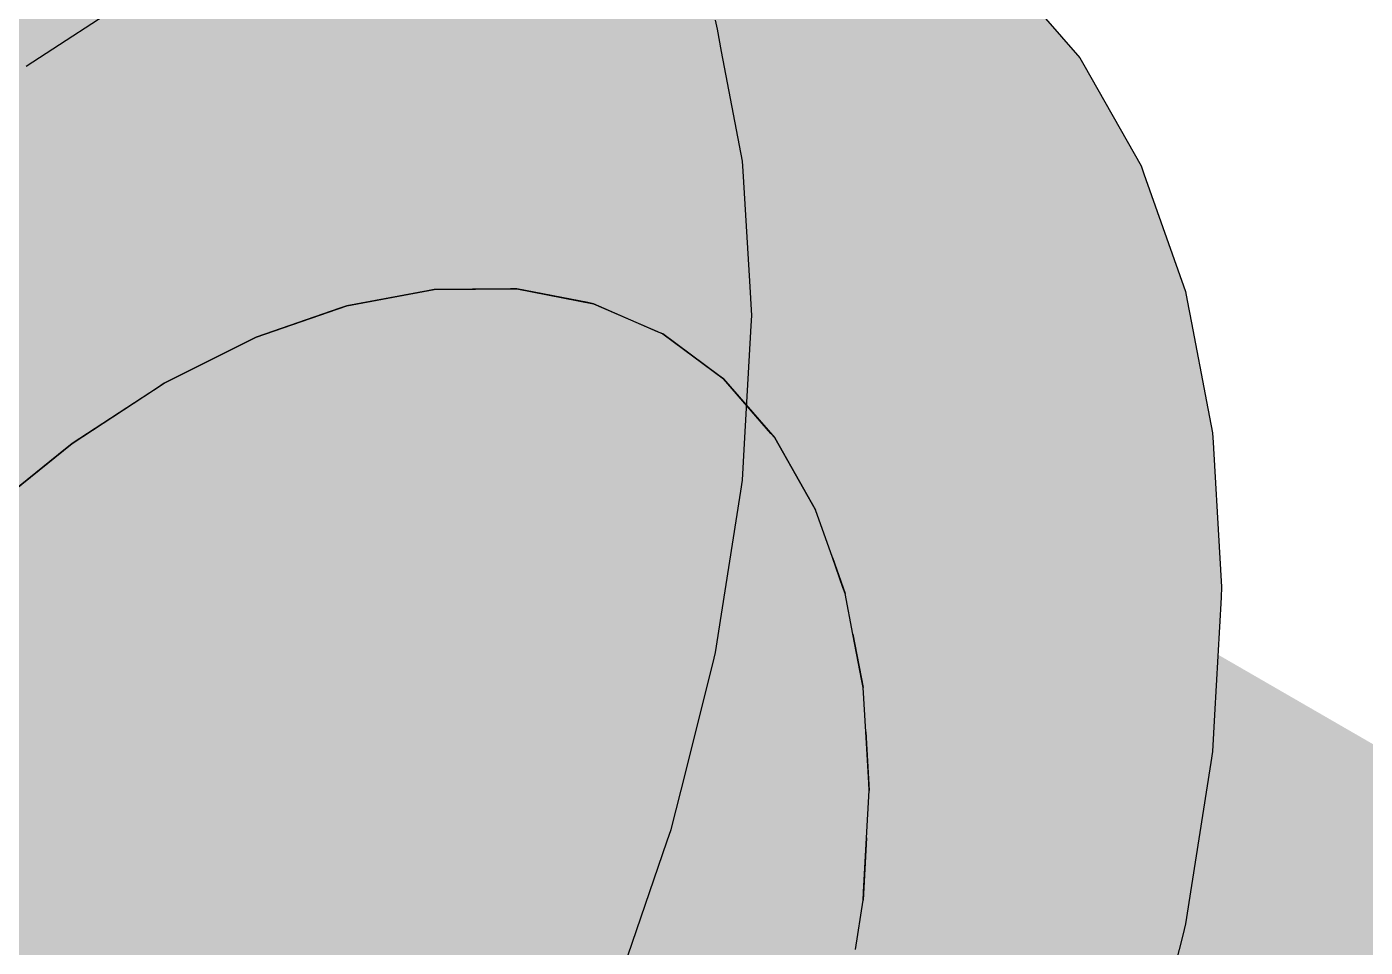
# Model space of a CAD drawing. Extents: x 0 to 297, y 0 to 210.
# Drawn here: x 199.47 to 207.53, y 178.03 to 183.57 of the extents above; entities that cross this region are included whole.
import ezdxf

# ---------------------------------------------------------------- set-up
doc = ezdxf.new("R2010")
doc.units = 0
doc.layers.add('SOMBRA', color=8, linetype='CONTINUOUS')
doc.layers.add('VISIBLE', color=7, linetype='CONTINUOUS')

msp = doc.modelspace()

# ---------------------------------------------------------------- linework, layer by layer
at = {"layer": 'SOMBRA', "color": 254}
for points in [[(200.2972, 183.8713), (197.4688, 185.5043), (199.4665, 183.3289)], [(203.0036, 184.9707), (202.9801, 185.0121), (205.8086, 183.3791)], [(205.8086, 183.3791), (202.9801, 185.0121), (205.1953, 183.9814)], [(203.3483, 184.3625), (203.0036, 184.9707), (205.6518, 183.4417)], [(203.0036, 184.9707), (205.8086, 183.3791), (205.6518, 183.4417)], [(206.1767, 182.7296), (203.3483, 184.3625), (205.6518, 183.4417)], [(205.8086, 183.3791), (205.1953, 183.9814), (205.3755, 183.8774)], [(206.1767, 182.7296), (205.6518, 183.4417), (205.832, 183.3377)], [(205.6518, 183.4417), (205.8086, 183.3791), (205.832, 183.3377)], [(201.3953, 181.8889), (236.7506, 161.4765), (201.8819, 181.9791)], [(237.2761, 161.5739), (201.9208, 181.9863), (201.8819, 181.9791)], [(237.2761, 161.5739), (201.8819, 181.9791), (236.7506, 161.4765)], [(201.9208, 181.9863), (237.2761, 161.5739), (202.3817, 181.99)], [(237.7739, 161.5778), (202.4185, 181.9902), (202.3817, 181.99)], [(237.7739, 161.5778), (202.3817, 181.99), (237.2761, 161.5739)], [(202.4185, 181.9902), (237.7739, 161.5778), (202.8458, 181.9073)], [(238.2353, 161.4882), (202.88, 181.9006), (202.8458, 181.9073)], [(238.2353, 161.4882), (202.8458, 181.9073), (237.7739, 161.5778)], [(202.88, 181.9006), (238.2353, 161.4882), (203.2663, 181.7325)], [(200.851, 181.6997), (236.2063, 161.2872), (201.355, 181.8749)], [(236.7506, 161.4765), (201.3953, 181.8889), (201.355, 181.8749)], [(236.7506, 161.4765), (201.355, 181.8749), (236.2063, 161.2872)], [(200.2972, 181.4218), (235.6525, 161.0094), (200.81, 181.6791)], [(236.2063, 161.2872), (200.851, 181.6997), (200.81, 181.6791)], [(236.2063, 161.2872), (200.81, 181.6791), (235.6525, 161.0094)], [(238.6525, 161.3066), (203.2972, 181.719), (203.2663, 181.7325)], [(238.6525, 161.3066), (203.2663, 181.7325), (238.2353, 161.4882)], [(203.2972, 181.719), (238.6525, 161.3066), (203.636, 181.4685)], [(235.6525, 161.0094), (200.2972, 181.4218), (200.2562, 181.3951)], [(239.0185, 161.0361), (203.6631, 181.4485), (203.636, 181.4685)], [(239.0185, 161.0361), (203.636, 181.4685), (238.6525, 161.3066)], [(203.6631, 181.4485), (239.0185, 161.0361), (203.9486, 181.12)], [(199.7434, 181.0602), (235.0988, 160.6478), (200.2562, 181.3951)], [(235.6525, 161.0094), (200.2562, 181.3951), (235.0988, 160.6478)], [(239.3268, 160.6813), (203.9714, 181.0937), (203.9486, 181.12)], [(239.3268, 160.6813), (203.9486, 181.12), (239.0185, 161.0361)], [(203.9714, 181.0937), (239.3268, 160.6813), (204.1987, 180.6927)], [(199.1991, 180.6209), (234.5545, 160.2085), (199.7031, 181.0277)], [(235.0988, 160.6478), (199.7434, 181.0602), (199.7031, 181.0277)], [(235.0988, 160.6478), (199.7031, 181.0277), (234.5545, 160.2085)], [(239.5722, 160.2482), (204.2169, 180.6607), (204.1987, 180.6927)], [(239.5722, 160.2482), (204.1987, 180.6927), (239.3268, 160.6813)], [(234.5545, 160.2085), (199.1991, 180.6209), (199.1602, 180.5832)], [(198.6736, 180.1116), (234.029, 159.6991), (199.1602, 180.5832)], [(234.5545, 160.2085), (199.1602, 180.5832), (234.029, 159.6991)], [(198.1759, 179.5408), (233.5312, 159.1283), (198.6367, 180.0693)], [(234.029, 159.6991), (198.6736, 180.1116), (198.6367, 180.0693)], [(234.029, 159.6991), (198.6367, 180.0693), (233.5312, 159.1283)]]:
    msp.add_solid(points, dxfattribs=at)
at = {"layer": 'SOMBRA', "color": 253}
for points in [[(202.9801, 185.0121), (202.6711, 183.6476), (202.1729, 183.1217)], [(202.9801, 185.0121), (202.1729, 183.1217), (202.3453, 184.2223)], [(203.3483, 184.3625), (202.7091, 182.8027), (202.4096, 182.6071)], [(203.3483, 184.3625), (202.4096, 182.6071), (202.6711, 183.6476)], [(203.3483, 184.3625), (202.9078, 182.979), (202.7091, 182.8027)], [(203.3483, 184.3625), (203.3654, 184.3144), (202.9078, 182.979)], [(203.3654, 184.3144), (203.6159, 183.6068), (202.9078, 182.979)], [(203.3654, 184.3144), (203.3483, 184.3625), (206.1767, 182.7296)], [(203.6159, 183.6068), (203.3654, 184.3144), (206.0136, 182.7855)], [(203.3654, 184.3144), (206.1767, 182.7296), (206.0136, 182.7855)], [(202.1729, 183.1217), (201.8783, 183.6414), (202.3453, 184.2223)], [(201.5567, 183.2413), (201.2137, 183.6361), (201.5083, 184.0672)], [(201.8783, 183.6414), (201.5567, 183.2413), (201.5083, 184.0672)], [(201.0157, 183.3464), (200.6301, 183.6315), (200.8066, 183.9371)], [(201.2137, 183.6361), (201.0157, 183.3464), (200.8066, 183.9371)], [(200.521, 183.4425), (200.0965, 183.6273), (200.1904, 183.8229)], [(200.6301, 183.6315), (200.521, 183.4425), (200.1904, 183.8229)], [(200.0515, 183.5336), (199.5901, 183.6232), (199.627, 183.7184)], [(200.0965, 183.6273), (200.0515, 183.5336), (199.627, 183.7184)], [(197.9204, 179.6755), (199.5901, 183.6232), (198.1052, 179.7962)], [(197.9204, 179.6755), (199.0924, 183.6193), (199.5901, 183.6232)], [(198.1052, 179.7962), (199.5901, 183.6232), (200.0515, 183.5336)], [(200.4688, 183.352), (200.0515, 183.5336), (200.0965, 183.6273)], [(200.521, 183.4425), (200.4688, 183.352), (200.0965, 183.6273)], [(200.8933, 183.1672), (200.521, 183.4425), (200.6301, 183.6315)], [(201.0157, 183.3464), (200.8933, 183.1672), (200.6301, 183.6315)], [(201.3406, 182.9725), (201.0157, 183.3464), (201.2137, 183.6361)], [(201.5567, 183.2413), (201.3406, 182.9725), (201.2137, 183.6361)], [(201.8298, 182.7596), (201.5567, 183.2413), (201.8783, 183.6414)], [(202.1729, 183.1217), (201.8298, 182.7596), (201.8783, 183.6414)], [(202.4096, 182.6071), (202.1729, 183.1217), (202.6711, 183.6476)], [(203.6159, 183.6068), (203.5348, 183.3419), (202.8873, 182.9191)], [(203.6159, 183.6068), (202.8873, 182.9191), (202.9078, 182.979)], [(203.6159, 183.6068), (203.6262, 183.5527), (203.5348, 183.3419)], [(203.6262, 183.5527), (203.6159, 183.6068), (206.4443, 181.9738)], [(206.4443, 181.9738), (203.6159, 183.6068), (206.0136, 182.7855)], [(198.1052, 179.7962), (200.0515, 183.5336), (198.3258, 179.9402)], [(198.3258, 179.9402), (200.0515, 183.5336), (200.4688, 183.352)], [(203.5348, 183.3419), (203.6262, 183.5527), (203.6519, 183.4184)], [(205.8527, 182.1478), (203.6519, 183.4184), (203.6262, 183.5527)], [(205.8527, 182.1478), (203.6262, 183.5527), (206.2745, 182.0238)], [(203.6262, 183.5527), (206.4443, 181.9738), (206.2745, 182.0238)], [(200.8347, 183.0815), (200.4688, 183.352), (200.521, 183.4425)], [(200.8933, 183.1672), (200.8347, 183.0815), (200.521, 183.4425)], [(198.3258, 179.9402), (200.4688, 183.352), (198.6038, 180.1218)], [(198.6038, 180.1218), (200.4688, 183.352), (200.8347, 183.0815)], [(201.207, 182.8062), (200.8933, 183.1672), (201.0157, 183.3464)], [(201.3406, 182.9725), (201.207, 182.8062), (201.0157, 183.3464)], [(203.0882, 182.3122), (203.6519, 183.4184), (203.7423, 182.9462)], [(203.0882, 182.3122), (203.5348, 183.3419), (203.6519, 183.4184)], [(205.8527, 182.1478), (203.7423, 182.9462), (203.6519, 183.4184)], [(203.5348, 183.3419), (202.8475, 182.0789), (202.5169, 181.8378)], [(203.5348, 183.3419), (202.5169, 181.8378), (202.8873, 182.9191)], [(203.5348, 183.3419), (203.0882, 182.3122), (202.8475, 182.0789)], [(201.5993, 182.5162), (201.3406, 182.9725), (201.5567, 183.2413)], [(201.8298, 182.7596), (201.5993, 182.5162), (201.5567, 183.2413)], [(201.143, 182.7267), (200.8347, 183.0815), (200.8933, 183.1672)], [(201.207, 182.8062), (201.143, 182.7267), (200.8933, 183.1672)], [(202.0561, 182.3763), (201.8298, 182.7596), (202.1729, 183.1217)], [(202.4096, 182.6071), (202.0561, 182.3763), (202.1729, 183.1217)], [(198.6038, 180.1218), (200.8347, 183.0815), (198.9802, 180.3676)], [(198.9802, 180.3676), (200.8347, 183.0815), (201.143, 182.7267)], [(201.4567, 182.3657), (201.207, 182.8062), (201.3406, 182.9725)], [(201.5993, 182.5162), (201.4567, 182.3657), (201.3406, 182.9725)], [(202.8873, 182.9191), (202.7091, 182.8027), (202.9078, 182.979)], [(203.0882, 182.3122), (203.7423, 182.9462), (203.7783, 182.7578)], [(204.3699, 182.5838), (203.7783, 182.7578), (203.7423, 182.9462)], [(205.8527, 182.1478), (204.3699, 182.5838), (203.7423, 182.9462)], [(202.8873, 182.9191), (202.5169, 181.8378), (202.1487, 181.5693)], [(202.8873, 182.9191), (202.1487, 181.5693), (202.3574, 182.3994)], [(202.8873, 182.9191), (202.3574, 182.3994), (202.7091, 182.8027)], [(201.3885, 182.2936), (201.143, 182.7267), (201.207, 182.8062)], [(201.4567, 182.3657), (201.3885, 182.2936), (201.207, 182.8062)], [(202.3574, 182.3994), (202.3869, 182.517), (202.7091, 182.8027)], [(202.7091, 182.8027), (202.3869, 182.517), (202.4096, 182.6071)], [(206.4443, 181.9738), (206.0136, 182.7855), (206.1938, 182.6814)], [(206.0136, 182.7855), (206.1767, 182.7296), (206.1938, 182.6814)], [(198.9802, 180.3676), (201.143, 182.7267), (199.5412, 180.7339)], [(199.5412, 180.7339), (201.143, 182.7267), (201.3885, 182.2936)], [(201.7995, 182.2087), (201.5993, 182.5162), (201.8298, 182.7596)], [(202.0561, 182.3763), (201.7995, 182.2087), (201.8298, 182.7596)], [(203.7783, 182.7578), (202.8939, 181.2881), (202.5604, 181.0955)], [(203.7783, 182.7578), (202.5604, 181.0955), (203.0515, 182.2277)], [(203.7783, 182.7578), (203.1432, 181.4892), (202.8939, 181.2881)], [(203.0882, 182.3122), (203.7783, 182.7578), (203.0515, 182.2277)], [(203.7783, 182.7578), (203.7818, 182.6987), (203.1432, 181.4892)], [(203.7818, 182.6987), (203.7783, 182.7578), (206.6067, 181.1248)], [(206.5707, 181.3132), (203.7783, 182.7578), (204.3699, 182.5838)], [(206.5707, 181.3132), (206.6067, 181.1248), (203.7783, 182.7578)], [(203.1432, 181.4892), (203.7818, 182.6987), (203.8207, 182.036)], [(204.4483, 181.6736), (203.8207, 182.036), (203.7818, 182.6987)], [(204.4483, 181.6736), (203.7818, 182.6987), (206.43, 181.1698)], [(203.7818, 182.6987), (206.6067, 181.1248), (206.43, 181.1698)], [(202.4096, 182.6071), (202.3869, 182.517), (202.0283, 182.199)], [(202.4096, 182.6071), (202.0283, 182.199), (202.0561, 182.3763)], [(206.4804, 181.7854), (204.3699, 182.5838), (205.8527, 182.1478)], [(206.4804, 181.7854), (206.5707, 181.3132), (204.3699, 182.5838)], [(201.624, 182.0941), (201.4567, 182.3657), (201.5993, 182.5162)], [(201.7995, 182.2087), (201.624, 182.0941), (201.5993, 182.5162)], [(202.3574, 182.3994), (202.0283, 182.199), (202.3869, 182.517)], [(202.3574, 182.3994), (202.1487, 181.5693), (201.9014, 181.3888)], [(202.3574, 182.3994), (201.9014, 181.3888), (201.9945, 181.9832)], [(202.3574, 182.3994), (201.9945, 181.9832), (202.0283, 182.199)], [(201.5215, 182.0271), (201.3885, 182.2936), (201.4567, 182.3657)], [(201.624, 182.0941), (201.5215, 182.0271), (201.4567, 182.3657)], [(202.0561, 182.3763), (202.0283, 182.199), (201.7873, 181.9853)], [(202.0561, 182.3763), (201.7873, 181.9853), (201.7995, 182.2087)], [(203.0882, 182.3122), (203.0515, 182.2277), (202.8475, 182.0789)], [(199.5412, 180.7339), (201.3885, 182.2936), (200.5108, 181.3671)], [(200.5108, 181.3671), (201.3885, 182.2936), (201.4901, 182.0067)], [(201.5215, 182.0271), (201.4901, 182.0067), (201.3885, 182.2936)], [(202.5604, 181.0955), (202.8475, 182.0789), (203.0515, 182.2277)], [(201.7995, 182.2087), (201.6382, 181.8531), (201.624, 182.0941)], [(201.7995, 182.2087), (201.7873, 181.9853), (201.6382, 181.8531)], [(201.9945, 181.9832), (201.7873, 181.9853), (202.0283, 182.199)], [(206.4804, 181.7854), (205.8527, 182.1478), (206.2745, 182.0238)], [(201.624, 182.0941), (201.5669, 181.7898), (201.5215, 182.0271)], [(201.624, 182.0941), (201.6382, 181.8531), (201.5669, 181.7898)], [(202.5604, 181.0955), (202.4762, 181.719), (202.8475, 182.0789)], [(202.4762, 181.719), (202.5169, 181.8378), (202.8475, 182.0789)], [(201.3411, 181.9093), (201.4901, 182.0067), (201.5669, 181.7898)], [(201.5215, 182.0271), (201.5669, 181.7898), (201.4901, 182.0067)], [(201.7732, 181.7295), (201.6382, 181.8531), (201.7873, 181.9853)], [(201.9945, 181.9832), (201.9014, 181.3888), (201.7483, 181.2772)], [(201.9945, 181.9832), (201.7483, 181.2772), (201.7732, 181.7295)], [(201.9945, 181.9832), (201.7732, 181.7295), (201.7873, 181.9853)], [(203.1432, 181.4892), (203.8207, 182.036), (203.8327, 181.8301)], [(204.4483, 181.6736), (203.8327, 181.8301), (203.8207, 182.036)], [(206.4804, 181.7854), (206.2745, 182.0238), (206.4547, 181.9197)], [(206.2745, 182.0238), (206.4443, 181.9738), (206.4547, 181.9197)], [(200.5108, 181.3671), (201.3411, 181.9093), (200.6492, 180.9761)], [(201.3411, 181.9093), (201.5669, 181.7898), (200.6492, 180.9761)], [(201.6535, 181.5922), (201.5669, 181.7898), (201.6382, 181.8531)], [(201.7732, 181.7295), (201.6535, 181.5922), (201.6382, 181.8531)], [(202.4762, 181.719), (202.1487, 181.5693), (202.5169, 181.8378)], [(203.8327, 181.8301), (202.8475, 180.4436), (202.5169, 180.303)], [(203.8327, 181.8301), (202.5169, 180.303), (203.0997, 181.4069)], [(203.8327, 181.8301), (203.1011, 180.6092), (202.8475, 180.4436)], [(203.1432, 181.4892), (203.8327, 181.8301), (203.0997, 181.4069)], [(203.8327, 181.8301), (203.8293, 181.767), (203.1011, 180.6092)], [(203.8293, 181.767), (203.8327, 181.8301), (206.6612, 180.1971)], [(206.6491, 180.403), (203.8327, 181.8301), (204.4483, 181.6736)], [(206.6491, 180.403), (206.6612, 180.1971), (203.8327, 181.8301)], [(200.6492, 180.9761), (201.5669, 181.7898), (201.6134, 181.5463)], [(201.6535, 181.5922), (201.6134, 181.5463), (201.5669, 181.7898)], [(203.1011, 180.6092), (203.8293, 181.767), (203.7904, 181.0593)], [(204.4181, 180.6969), (203.7904, 181.0593), (203.8293, 181.767)], [(204.4181, 180.6969), (203.8293, 181.767), (206.4775, 180.238)], [(203.8293, 181.767), (206.6612, 180.1971), (206.4775, 180.238)], [(201.7732, 181.7295), (201.6751, 181.2238), (201.6535, 181.5922)], [(201.7732, 181.7295), (201.7483, 181.2772), (201.6751, 181.2238)], [(202.4762, 181.719), (202.1891, 180.8812), (201.9396, 180.7371)], [(202.4762, 181.719), (201.9396, 180.7371), (202.093, 181.3476)], [(202.4762, 181.719), (202.093, 181.3476), (202.1487, 181.5693)], [(202.5604, 181.0955), (202.1891, 180.8812), (202.4762, 181.719)], [(206.6491, 180.403), (204.4483, 181.6736), (206.43, 181.1698)], [(201.6535, 181.5922), (201.6751, 181.2238), (201.6134, 181.5463)], [(200.6492, 180.9761), (201.6134, 181.5463), (200.7333, 180.5369)], [(201.6134, 181.5463), (201.6751, 181.2238), (200.7333, 180.5369)], [(202.093, 181.3476), (201.9014, 181.3888), (202.1487, 181.5693)], [(203.1432, 181.4892), (203.0997, 181.4069), (202.8939, 181.2881)], [(199.6796, 180.4897), (200.5108, 181.3671), (199.7802, 180.2055)], [(199.9493, 181.0004), (200.5108, 181.3671), (199.6796, 180.4897)], [(200.5108, 181.3671), (200.6492, 180.9761), (199.7802, 180.2055)], [(201.8594, 181.1212), (201.7483, 181.2772), (201.9014, 181.3888)], [(202.093, 181.3476), (201.9396, 180.7371), (201.7853, 180.648)], [(202.093, 181.3476), (201.7853, 180.648), (201.8594, 181.1212)], [(202.093, 181.3476), (201.8594, 181.1212), (201.9014, 181.3888)], [(202.5169, 180.303), (202.8939, 181.2881), (203.0997, 181.4069)], [(201.733, 180.9987), (201.6751, 181.2238), (201.7483, 181.2772)], [(201.8594, 181.1212), (201.733, 180.9987), (201.7483, 181.2772)], [(202.5169, 180.303), (202.5093, 180.9777), (202.8939, 181.2881)], [(202.5093, 180.9777), (202.5604, 181.0955), (202.8939, 181.2881)], [(200.7333, 180.5369), (201.6751, 181.2238), (201.6907, 180.9577)], [(201.733, 180.9987), (201.6907, 180.9577), (201.6751, 181.2238)], [(206.6491, 180.403), (206.43, 181.1698), (206.6102, 181.0657)], [(206.43, 181.1698), (206.6067, 181.1248), (206.6102, 181.0657)], [(201.8594, 181.1212), (201.7853, 180.648), (201.7114, 180.6053)], [(201.8594, 181.1212), (201.7114, 180.6053), (201.733, 180.9987)], [(202.5093, 180.9777), (202.1891, 180.8812), (202.5604, 181.0955)], [(203.1011, 180.6092), (203.7904, 181.0593), (203.7783, 180.8395)], [(204.4181, 180.6969), (203.7783, 180.8395), (203.7904, 181.0593)], [(199.5412, 180.7339), (199.9493, 181.0004), (199.6796, 180.4897)], [(199.7802, 180.2055), (200.6492, 180.9761), (199.8413, 179.8863)], [(200.6492, 180.9761), (200.7333, 180.5369), (199.8413, 179.8863)], [(200.7333, 180.5369), (201.6907, 180.9577), (200.7614, 180.0569)], [(201.6907, 180.9577), (201.7114, 180.6053), (200.7614, 180.0569)], [(201.733, 180.9987), (201.7114, 180.6053), (201.6907, 180.9577)], [(202.5093, 180.9777), (202.1487, 180.1464), (201.9014, 180.0412)], [(202.5093, 180.9777), (201.9014, 180.0412), (202.1125, 180.6574)], [(202.5093, 180.9777), (202.1125, 180.6574), (202.1891, 180.8812)], [(202.5169, 180.303), (202.1487, 180.1464), (202.5093, 180.9777)], [(202.1125, 180.6574), (201.9396, 180.7371), (202.1891, 180.8812)], [(203.7783, 180.8395), (202.7091, 179.56), (202.3869, 179.4737)], [(203.7783, 180.8395), (202.3869, 179.4737), (203.0515, 180.5304)], [(203.7783, 180.8395), (202.9627, 179.6872), (202.7091, 179.56)], [(203.7783, 180.8395), (203.7679, 180.7734), (202.9627, 179.6872)], [(202.9627, 179.6872), (203.7679, 180.7734), (203.6519, 180.033)], [(203.1011, 180.6092), (203.7783, 180.8395), (203.0515, 180.5304)], [(206.6188, 179.4263), (203.7783, 180.8395), (204.4181, 180.6969)], [(206.6188, 179.4263), (206.6067, 179.2065), (203.7783, 180.8395)], [(199.1186, 180.2083), (199.5412, 180.7339), (199.2288, 180.0138)], [(199.2288, 180.53), (199.5412, 180.7339), (199.1186, 180.2083)], [(199.5412, 180.7339), (199.6796, 180.4897), (199.2288, 180.0138)], [(201.8705, 180.4621), (201.7853, 180.648), (201.9396, 180.7371)], [(202.1125, 180.6574), (201.8705, 180.4621), (201.9396, 180.7371)], [(206.6188, 179.4263), (204.4181, 180.6969), (206.4775, 180.238)], [(200.7614, 180.0569), (201.7114, 180.6053), (201.6958, 180.3211)], [(201.7396, 180.3565), (201.6958, 180.3211), (201.7114, 180.6053)], [(201.7396, 180.3565), (201.7114, 180.6053), (201.7853, 180.648)], [(201.8705, 180.4621), (201.7396, 180.3565), (201.7853, 180.648)], [(202.1125, 180.6574), (201.9014, 180.0412), (201.7483, 179.9761)], [(202.1125, 180.6574), (201.7483, 179.9761), (201.8705, 180.4621)], [(203.1011, 180.6092), (203.0515, 180.5304), (202.8475, 180.4436)], [(204.3185, 180.3737), (204.2169, 180.6607), (239.5722, 160.2482)], [(199.8413, 179.8863), (200.7333, 180.5369), (199.8618, 179.5374)], [(200.7333, 180.5369), (200.7614, 180.0569), (199.8618, 179.5374)], [(202.3869, 179.4737), (202.8475, 180.4436), (203.0515, 180.5304)], [(199.2288, 180.0138), (199.6796, 180.4897), (199.3089, 179.7876)], [(199.6796, 180.4897), (199.7802, 180.2055), (199.3089, 179.7876)], [(201.8705, 180.4621), (201.7483, 179.9761), (201.6751, 179.9449)], [(201.8705, 180.4621), (201.6751, 179.9449), (201.7396, 180.3565)], [(202.3869, 179.4737), (202.4562, 180.1881), (202.8475, 180.4436)], [(202.4562, 180.1881), (202.5169, 180.303), (202.8475, 180.4436)], [(204.3185, 180.3737), (217.9226, 172.5194), (204.3821, 180.1942)], [(204.3185, 180.3737), (239.5722, 160.2482), (217.9226, 172.5194)], [(201.6958, 180.3211), (201.6751, 179.9449), (200.7333, 179.5443)], [(200.7614, 180.0569), (201.6958, 180.3211), (200.7333, 179.5443)], [(201.7396, 180.3565), (201.6751, 179.9449), (201.6958, 180.3211)], [(202.4562, 180.1881), (202.1487, 180.1464), (202.5169, 180.303)], [(199.3089, 179.7876), (199.7802, 180.2055), (199.3575, 179.5335)], [(199.7802, 180.2055), (199.8413, 179.8863), (199.3575, 179.5335)], [(206.6188, 179.4263), (206.4775, 180.238), (206.6577, 180.134)], [(206.4775, 180.238), (206.6612, 180.1971), (206.6577, 180.134)], [(202.4562, 180.1881), (202.0283, 179.3776), (201.7873, 179.313)], [(202.4562, 180.1881), (201.7873, 179.313), (202.0525, 179.9244)], [(202.0525, 179.9244), (201.9014, 180.0412), (202.1487, 180.1464)], [(202.3869, 179.4737), (202.0283, 179.3776), (202.4562, 180.1881)], [(202.4562, 180.1881), (202.0525, 179.9244), (202.1487, 180.1464)], [(239.6739, 159.9612), (204.3953, 180.1568), (204.3821, 180.1942)], [(239.6739, 159.9612), (204.3821, 180.1942), (217.9226, 172.5194)], [(204.4419, 179.9133), (204.3953, 180.1568), (239.7506, 159.7444)], [(239.6739, 159.9612), (239.7506, 159.7444), (204.3953, 180.1568)], [(200.7614, 180.0569), (200.7333, 179.5443), (199.8413, 179.165)], [(199.8618, 179.5374), (200.7614, 180.0569), (199.8413, 179.165)], [(201.8063, 179.7636), (201.7483, 179.9761), (201.9014, 180.0412)], [(202.0525, 179.9244), (201.8063, 179.7636), (201.9014, 180.0412)], [(201.8063, 179.7636), (201.6731, 179.6767), (201.7483, 179.9761)], [(201.6731, 179.6767), (201.6751, 179.9449), (201.7483, 179.9761)], [(202.9627, 179.6872), (203.6519, 180.033), (203.6159, 179.803)], [(199.3575, 179.5335), (199.8413, 179.8863), (199.3738, 179.2557)], [(199.8413, 179.8863), (199.8618, 179.5374), (199.3738, 179.2557)], [(200.7333, 179.5443), (201.6751, 179.9449), (201.6285, 179.6476)], [(201.6731, 179.6767), (201.6285, 179.6476), (201.6751, 179.9449)], [(202.0525, 179.9244), (201.7873, 179.313), (201.6382, 179.273)], [(202.0525, 179.9244), (201.6382, 179.273), (201.8063, 179.7636)], [(204.4419, 179.9133), (223.3649, 168.988), (204.4955, 179.6328)], [(204.4419, 179.9133), (239.7506, 159.7444), (223.3649, 168.988)], [(203.6159, 179.803), (202.4809, 178.6523), (202.1729, 178.6218)], [(203.6159, 179.803), (202.1729, 178.6218), (202.9078, 179.6132)], [(203.6159, 179.803), (202.7302, 178.739), (202.4809, 178.6523)], [(203.6159, 179.803), (203.5988, 179.7351), (202.7302, 178.739)], [(202.9627, 179.6872), (203.6159, 179.803), (202.9078, 179.6132)], [(201.8063, 179.7636), (201.6382, 179.273), (201.5669, 179.2539)], [(201.8063, 179.7636), (201.5669, 179.2539), (201.6731, 179.6767)], [(202.7302, 178.739), (203.5988, 179.7351), (203.4077, 178.9746)], [(201.6285, 179.6476), (201.5669, 179.2539), (200.6492, 179.0081)], [(200.7333, 179.5443), (201.6285, 179.6476), (200.6492, 179.0081)], [(201.6731, 179.6767), (201.5669, 179.2539), (201.6285, 179.6476)], [(202.9627, 179.6872), (202.9078, 179.6132), (202.7091, 179.56)], [(202.1729, 178.6218), (202.7091, 179.56), (202.9078, 179.6132)], [(202.1729, 178.6218), (202.3178, 179.3637), (202.7091, 179.56)], [(202.3178, 179.3637), (202.3869, 179.4737), (202.7091, 179.56)], [(239.7972, 159.5008), (204.5035, 179.5908), (204.4955, 179.6328)], [(239.7972, 159.5008), (204.4955, 179.6328), (223.3649, 168.988)], [(204.5192, 179.3247), (204.5035, 179.5908), (239.8589, 159.1784)], [(239.7972, 159.5008), (239.8589, 159.1784), (204.5035, 179.5908)], [(197.7144, 178.9183), (233.0698, 158.5059), (198.1417, 179.4947)], [(233.5312, 159.1283), (198.1759, 179.5408), (198.1417, 179.4947)], [(233.5312, 159.1283), (198.1417, 179.4947), (233.0698, 158.5059)], [(199.8618, 179.5374), (199.8413, 179.165), (199.3575, 178.9592)], [(199.3738, 179.2557), (199.8618, 179.5374), (199.3575, 178.9592)], [(200.7333, 179.5443), (200.6492, 179.0081), (199.7802, 178.7752)], [(199.8413, 179.165), (200.7333, 179.5443), (199.7802, 178.7752)], [(202.3178, 179.3637), (202.0283, 179.3776), (202.3869, 179.4737)], [(202.3178, 179.3637), (201.8298, 178.5879), (201.5993, 178.565)], [(202.3178, 179.3637), (201.5993, 178.565), (201.914, 179.1611)], [(201.914, 179.1611), (201.7873, 179.313), (202.0283, 179.3776)], [(202.1729, 178.6218), (201.8298, 178.5879), (202.3178, 179.3637)], [(202.3178, 179.3637), (201.914, 179.1611), (202.0283, 179.3776)], [(204.5192, 179.3247), (223.4421, 168.3995), (204.5372, 179.0182)], [(204.5192, 179.3247), (239.8589, 159.1784), (223.4421, 168.3995)], [(200.6492, 179.0081), (201.5669, 179.2539), (201.4901, 178.9485)], [(201.5347, 178.9708), (201.4901, 178.9485), (201.5669, 179.2539)], [(201.6678, 179.0376), (201.5347, 178.9708), (201.6382, 179.273)], [(201.5347, 178.9708), (201.5669, 179.2539), (201.6382, 179.273)], [(201.6678, 179.0376), (201.6382, 179.273), (201.7873, 179.313)], [(201.914, 179.1611), (201.6678, 179.0376), (201.7873, 179.313)], [(199.8413, 179.165), (199.7802, 178.7752), (199.3089, 178.6489)], [(199.3575, 178.9592), (199.8413, 179.165), (199.3089, 178.6489)], [(201.914, 179.1611), (201.5993, 178.565), (201.4567, 178.5509)], [(201.914, 179.1611), (201.4567, 178.5509), (201.6678, 179.0376)], [(200.6492, 179.0081), (200.5108, 178.4572), (199.6796, 178.3749)], [(199.7802, 178.7752), (200.6492, 179.0081), (199.6796, 178.3749)], [(200.6492, 179.0081), (201.4901, 178.9485), (200.5108, 178.4572)], [(201.6678, 179.0376), (201.4567, 178.5509), (201.3885, 178.5441)], [(201.6678, 179.0376), (201.3885, 178.5441), (201.5347, 178.9708)], [(239.8745, 158.9123), (204.5398, 178.9724), (204.5372, 179.0182)], [(239.8745, 158.9123), (204.5372, 179.0182), (223.4421, 168.3995)], [(233.0698, 158.5059), (197.7144, 178.9183), (197.6835, 178.8692)], [(201.4901, 178.9485), (201.3885, 178.5441), (200.5108, 178.4572)], [(201.5347, 178.9708), (201.3885, 178.5441), (201.4901, 178.9485)], [(202.7302, 178.739), (203.4077, 178.9746), (203.3483, 178.7383)], [(204.5242, 178.6881), (204.5398, 178.9724), (239.8952, 158.5599)], [(239.8745, 158.9123), (239.8952, 158.5599), (204.5398, 178.9724)], [(197.2972, 178.2549), (232.6525, 157.8425), (197.6835, 178.8692)], [(233.0698, 158.5059), (197.6835, 178.8692), (232.6525, 157.8425)], [(199.7802, 178.7752), (199.6796, 178.3749), (199.2288, 178.3302)], [(199.3089, 178.6489), (199.7802, 178.7752), (199.2288, 178.3302)], [(203.3483, 178.7383), (202.1671, 177.7362), (201.8783, 177.762)], [(203.3483, 178.7383), (201.8783, 177.762), (202.6711, 178.6712)], [(203.3483, 178.7383), (202.4078, 177.7808), (202.1671, 177.7362)], [(203.3483, 178.7383), (203.3249, 178.6698), (202.4078, 177.7808)], [(202.7302, 178.739), (202.6711, 178.6712), (202.4809, 178.6523)], [(202.7302, 178.739), (203.3483, 178.7383), (202.6711, 178.6712)], [(204.5242, 178.6881), (223.447, 167.7631), (204.5062, 178.3609)], [(204.5242, 178.6881), (239.8952, 158.5599), (223.447, 167.7631)], [(202.0964, 178.5186), (201.8298, 178.5879), (202.1729, 178.6218)], [(201.8783, 177.762), (202.4809, 178.6523), (202.6711, 178.6712)], [(201.8783, 177.762), (202.0964, 178.5186), (202.4809, 178.6523)], [(202.0964, 178.5186), (202.1729, 178.6218), (202.4809, 178.6523)], [(202.4078, 177.7808), (203.3249, 178.6698), (203.0618, 177.9021)], [(200.5108, 178.4572), (201.3885, 178.5441), (201.2828, 178.2358)], [(201.3266, 178.251), (201.2828, 178.2358), (201.3885, 178.5441)], [(201.4575, 178.2966), (201.3266, 178.251), (201.4567, 178.5509)], [(201.3266, 178.251), (201.3885, 178.5441), (201.4567, 178.5509)], [(202.0964, 178.5186), (201.5567, 177.7907), (201.3406, 177.81)], [(202.0964, 178.5186), (201.3406, 177.81), (201.6995, 178.3807)], [(201.4575, 178.2966), (201.4567, 178.5509), (201.5993, 178.565)], [(201.6995, 178.3807), (201.4575, 178.2966), (201.5993, 178.565)], [(201.8783, 177.762), (201.5567, 177.7907), (202.0964, 178.5186)], [(201.6995, 178.3807), (201.5993, 178.565), (201.8298, 178.5879)], [(202.0964, 178.5186), (201.6995, 178.3807), (201.8298, 178.5879)], [(200.5108, 178.4572), (200.3203, 177.9012), (199.5412, 177.9708)], [(199.6796, 178.3749), (200.5108, 178.4572), (199.5412, 177.9708)], [(200.5108, 178.4572), (201.2828, 178.2358), (200.3203, 177.9012)], [(199.6796, 178.3749), (199.5412, 177.9708), (199.1186, 178.0085)], [(199.2288, 178.3302), (199.6796, 178.3749), (199.1186, 178.0085)], [(201.6995, 178.3807), (201.3406, 177.81), (201.207, 177.822)], [(201.6995, 178.3807), (201.207, 177.822), (201.4575, 178.2966)], [(239.8796, 158.2757), (204.5035, 178.312), (204.5062, 178.3609)], [(239.8796, 158.2757), (204.5062, 178.3609), (223.447, 167.7631)], [(201.4575, 178.2966), (201.207, 177.822), (201.143, 177.8277)], [(201.4575, 178.2966), (201.143, 177.8277), (201.3266, 178.251)], [(239.8796, 158.2757), (239.8589, 157.8995), (204.5035, 178.312)], [(196.9313, 177.5619), (232.2866, 157.1494), (197.2701, 178.2036)], [(232.6525, 157.8425), (197.2972, 178.2549), (197.2701, 178.2036)], [(232.6525, 157.8425), (197.2701, 178.2036), (232.2866, 157.1494)], [(201.2828, 178.2358), (201.143, 177.8277), (200.3203, 177.9012)], [(201.3266, 178.251), (201.143, 177.8277), (201.2828, 178.2358)]]:
    msp.add_solid(points, dxfattribs=at)
at = {"layer": 'SOMBRA', "color": 252}
for points in [[(202.7326, 184.718), (201.4543, 182.1775), (202.1036, 182.6015)], [(202.7326, 184.718), (201.9443, 184.5719), (201.4543, 182.1775)], [(203.4792, 184.7239), (202.1036, 182.6015), (202.843, 183.0844)], [(203.4792, 184.7239), (202.7326, 184.718), (202.1036, 182.6015)], [(204.1713, 184.5895), (203.4792, 184.7239), (202.843, 183.0844)], [(201.9443, 184.5719), (200.8606, 181.7898), (201.4543, 182.1775)], [(201.9443, 184.5719), (201.1279, 184.2881), (200.8606, 181.7898)], [(204.1713, 184.5895), (202.843, 183.0844), (203.7251, 183.6604)], [(204.7972, 184.3171), (204.2448, 183.9998), (204.2789, 183.4193)], [(204.8322, 184.2912), (204.7972, 184.3171), (204.2789, 183.4193)], [(201.1279, 184.2881), (200.2972, 181.4218), (200.8606, 181.7898)], [(201.1279, 184.2881), (200.2972, 183.8713), (200.2972, 181.4218)], [(204.8322, 184.2912), (204.2789, 183.4193), (204.3367, 182.4342)], [(204.8322, 184.2912), (204.3367, 182.4342), (204.7645, 183.0603)], [(205.3461, 183.9113), (204.8322, 184.2912), (204.7645, 183.0603)], [(204.2448, 183.9998), (203.7251, 183.6604), (203.8975, 182.7588)], [(204.2448, 183.9998), (203.8975, 182.7588), (204.2789, 183.4193)], [(205.3755, 183.8774), (205.3461, 183.9113), (204.7645, 183.0603)], [(200.2972, 183.8713), (199.4665, 183.3289), (199.7434, 181.0602)], [(200.2972, 183.8713), (199.7434, 181.0602), (200.2972, 181.4218)], [(205.3755, 183.8774), (204.7067, 182.0084), (205.1737, 182.5893)], [(205.3755, 183.8774), (204.7645, 183.0603), (204.7067, 182.0084)], [(205.8086, 183.3791), (205.3755, 183.8774), (205.1737, 182.5893)], [(203.3968, 182.9768), (203.7251, 183.6604), (203.2619, 183.3579)], [(203.7251, 183.6604), (203.3968, 182.9768), (203.635, 182.3041)], [(203.7251, 183.6604), (203.635, 182.3041), (203.8975, 182.7588)], [(202.843, 183.0844), (203.3968, 182.9768), (203.2619, 183.3579)], [(204.2789, 183.4193), (203.8975, 182.7588), (204.0421, 182.0031)], [(204.2789, 183.4193), (204.0421, 182.0031), (204.3367, 182.4342)], [(205.832, 183.3377), (205.8086, 183.3791), (205.1737, 182.5893)], [(199.4665, 183.3289), (199.18, 180.6923), (199.7434, 181.0602)], [(205.832, 183.3377), (205.0013, 181.4887), (205.4995, 182.0146)], [(205.832, 183.3377), (205.1737, 182.5893), (205.0013, 181.4887)], [(206.1767, 182.7296), (205.832, 183.3377), (205.4995, 182.0146)], [(202.6574, 182.6059), (202.843, 183.0844), (202.4593, 182.8338)], [(202.843, 183.0844), (202.6574, 182.6059), (203.0189, 182.1899)], [(202.843, 183.0844), (203.0189, 182.1899), (203.1708, 182.5062)], [(202.843, 183.0844), (203.1708, 182.5062), (203.3968, 182.9768)], [(204.7645, 183.0603), (204.3367, 182.4342), (204.3852, 181.6083)], [(204.7645, 183.0603), (204.3852, 181.6083), (204.7067, 182.0084)], [(203.3968, 182.9768), (203.1708, 182.5062), (203.4586, 181.9985)], [(203.3968, 182.9768), (203.4586, 181.9985), (203.635, 182.3041)], [(202.1036, 182.6015), (202.6574, 182.6059), (202.4593, 182.8338)], [(203.8975, 182.7588), (203.635, 182.3041), (203.8441, 181.7134)], [(203.8975, 182.7588), (203.8441, 181.7134), (204.0421, 182.0031)], [(206.1938, 182.6814), (206.1767, 182.7296), (205.4995, 182.0146)], [(206.1938, 182.6814), (205.238, 180.9741), (205.5375, 181.1697)], [(206.1938, 182.6814), (205.4995, 182.0146), (205.238, 180.9741)], [(206.1938, 182.6814), (205.5375, 181.1697), (205.7363, 181.346)], [(206.4443, 181.9738), (206.1938, 182.6814), (205.7363, 181.346)], [(202.0081, 182.2802), (202.1036, 182.6015), (201.7702, 182.3837)], [(202.1036, 182.6015), (202.0081, 182.2802), (202.4555, 182.0854)], [(202.1036, 182.6015), (202.5326, 182.2843), (202.6574, 182.6059)], [(202.1036, 182.6015), (202.4555, 182.0854), (202.5326, 182.2843)], [(202.6574, 182.6059), (202.5326, 182.2843), (202.9249, 181.9943)], [(202.6574, 182.6059), (202.9249, 181.9943), (203.0189, 182.1899)], [(205.1737, 182.5893), (204.6582, 181.1266), (205.0013, 181.4887)], [(205.1737, 182.5893), (204.7067, 182.0084), (204.6582, 181.1266)], [(203.1708, 182.5062), (203.0189, 182.1899), (203.3494, 181.8095)], [(203.1708, 182.5062), (203.3494, 181.8095), (203.4586, 181.9985)], [(201.4543, 182.1775), (202.0081, 182.2802), (201.7702, 182.3837)], [(204.3367, 182.4342), (204.0421, 182.0031), (204.1691, 181.3395)], [(204.3367, 182.4342), (204.1691, 181.3395), (204.3852, 181.6083)], [(203.635, 182.3041), (203.4586, 181.9985), (203.7217, 181.5342)], [(203.635, 182.3041), (203.7217, 181.5342), (203.8441, 181.7134)], [(201.4543, 182.1775), (201.9491, 182.0814), (202.0081, 182.2802)], [(202.0081, 182.2802), (201.9491, 182.0814), (202.4185, 181.9902)], [(202.0081, 182.2802), (202.4185, 181.9902), (202.4555, 182.0854)], [(202.5326, 182.2843), (202.4555, 182.0854), (202.88, 181.9006)], [(202.5326, 182.2843), (202.88, 181.9006), (202.9249, 181.9943)], [(201.4144, 181.9823), (201.4543, 182.1775), (201.1523, 181.9802)], [(201.4543, 182.1775), (201.4144, 181.9823), (201.9208, 181.9863)], [(201.4543, 182.1775), (201.9208, 181.9863), (201.9491, 182.0814)], [(203.0189, 182.1899), (202.9249, 181.9943), (203.2972, 181.719)], [(203.0189, 182.1899), (203.2972, 181.719), (203.3494, 181.8095)], [(201.9491, 182.0814), (201.9208, 181.9863), (202.4185, 181.9902)], [(202.4555, 182.0854), (202.4185, 181.9902), (202.88, 181.9006)], [(200.8606, 181.7898), (201.3953, 181.8889), (201.4144, 181.9823)], [(200.8606, 181.7898), (201.4144, 181.9823), (201.1523, 181.9802)], [(201.4144, 181.9823), (201.3953, 181.8889), (201.9208, 181.9863)], [(202.9249, 181.9943), (202.88, 181.9006), (203.2972, 181.719)], [(203.4586, 181.9985), (203.3494, 181.8095), (203.6631, 181.4485)], [(203.4586, 181.9985), (203.6631, 181.4485), (203.7217, 181.5342)], [(204.0421, 182.0031), (203.8441, 181.7134), (204.0354, 181.1732)], [(204.0421, 182.0031), (204.0354, 181.1732), (204.1691, 181.3395)], [(204.7067, 182.0084), (204.3852, 181.6083), (204.4277, 180.8832)], [(204.7067, 182.0084), (204.4277, 180.8832), (204.6582, 181.1266)], [(205.238, 180.9741), (205.4995, 182.0146), (205.0013, 181.4887)], [(206.3632, 181.7089), (206.4443, 181.9738), (205.7363, 181.346)], [(206.3632, 181.7089), (206.4547, 181.9197), (206.4443, 181.9738)], [(206.4804, 181.7854), (206.4547, 181.9197), (206.3632, 181.7089)], [(200.8606, 181.7898), (200.851, 181.6997), (201.3953, 181.8889)], [(200.851, 181.6997), (200.8606, 181.7898), (200.5765, 181.6042)], [(203.3494, 181.8095), (203.2972, 181.719), (203.6631, 181.4485)], [(206.5707, 181.3132), (206.4804, 181.7854), (206.3632, 181.7089)], [(200.2972, 181.4218), (200.851, 181.6997), (200.5765, 181.6042)], [(203.8441, 181.7134), (203.7217, 181.5342), (203.9714, 181.0937)], [(203.8441, 181.7134), (203.9714, 181.0937), (204.0354, 181.1732)], [(205.9166, 180.6792), (206.3632, 181.7089), (205.7158, 181.2861)], [(206.3632, 181.7089), (205.7363, 181.346), (205.7158, 181.2861)], [(206.5707, 181.3132), (206.3632, 181.7089), (205.9166, 180.6792)], [(204.3852, 181.6083), (204.1691, 181.3395), (204.2851, 180.7327)], [(204.3852, 181.6083), (204.2851, 180.7327), (204.4277, 180.8832)], [(203.7217, 181.5342), (203.6631, 181.4485), (203.9714, 181.0937)], [(204.8845, 180.7433), (205.0013, 181.4887), (204.6582, 181.1266)], [(205.238, 180.9741), (205.0013, 181.4887), (204.8845, 180.7433)], [(204.1691, 181.3395), (204.0354, 181.1732), (204.2169, 180.6607)], [(204.1691, 181.3395), (204.2169, 180.6607), (204.2851, 180.7327)], [(205.7158, 181.2861), (205.7363, 181.346), (205.5375, 181.1697)], [(205.7158, 181.2861), (204.9772, 179.9363), (205.3453, 180.2048)], [(205.7158, 181.2861), (205.1858, 180.7664), (204.9772, 179.9363)], [(205.7158, 181.2861), (205.5375, 181.1697), (205.1858, 180.7664)], [(205.9166, 180.6792), (205.7158, 181.2861), (205.3453, 180.2048)], [(206.6067, 181.1248), (206.5707, 181.3132), (205.9166, 180.6792)], [(204.0354, 181.1732), (203.9714, 181.0937), (204.2169, 180.6607)], [(205.5375, 181.1697), (205.2154, 180.8841), (205.1858, 180.7664)], [(205.238, 180.9741), (205.2154, 180.8841), (205.5375, 181.1697)], [(204.628, 180.5757), (204.6582, 181.1266), (204.4277, 180.8832)], [(204.8845, 180.7433), (204.6582, 181.1266), (204.628, 180.5757)], [(205.9716, 179.8562), (206.6067, 181.1248), (205.88, 180.5948)], [(206.6067, 181.1248), (205.9166, 180.6792), (205.88, 180.5948)], [(205.9716, 179.8562), (206.6102, 181.0657), (206.6067, 181.1248)], [(199.18, 180.6923), (199.1991, 180.6209), (199.7434, 181.0602)], [(206.6491, 180.403), (206.6102, 181.0657), (205.9716, 179.8562)], [(205.238, 180.9741), (204.8567, 180.566), (205.2154, 180.8841)], [(205.238, 180.9741), (204.8845, 180.7433), (204.8567, 180.566)], [(204.4525, 180.4611), (204.4277, 180.8832), (204.2851, 180.7327)], [(204.628, 180.5757), (204.4277, 180.8832), (204.4525, 180.4611)], [(205.1858, 180.7664), (205.2154, 180.8841), (204.8567, 180.566)], [(204.2796, 179.6706), (203.6519, 180.033), (203.7679, 180.7734)], [(203.7679, 180.7734), (203.7783, 180.8395), (206.6067, 179.2065)], [(204.2796, 179.6706), (203.7679, 180.7734), (206.4162, 179.2445)], [(203.7679, 180.7734), (206.6067, 179.2065), (206.4162, 179.2445)], [(205.1858, 180.7664), (204.7298, 179.7558), (204.9772, 179.9363)], [(205.1858, 180.7664), (204.8229, 180.3502), (204.7298, 179.7558)], [(205.1858, 180.7664), (204.8567, 180.566), (204.8229, 180.3502)], [(204.3499, 180.3941), (204.2851, 180.7327), (204.2169, 180.6607)], [(204.4525, 180.4611), (204.2851, 180.7327), (204.3499, 180.3941)], [(204.8845, 180.7433), (204.6157, 180.3523), (204.8567, 180.566)], [(204.8845, 180.7433), (204.628, 180.5757), (204.6157, 180.3523)], [(204.3499, 180.3941), (204.2169, 180.6607), (204.3185, 180.3737)], [(205.9166, 180.6792), (205.3453, 180.2048), (205.6759, 180.4459)], [(205.9166, 180.6792), (205.6759, 180.4459), (205.88, 180.5948)], [(204.628, 180.5757), (204.4525, 180.4611), (204.4666, 180.2201)], [(204.628, 180.5757), (204.4666, 180.2201), (204.6157, 180.3523)], [(204.8229, 180.3502), (204.8567, 180.566), (204.6157, 180.3523)], [(205.88, 180.5948), (205.0176, 179.2482), (205.3889, 179.4625)], [(205.88, 180.5948), (205.3046, 180.086), (205.0176, 179.2482)], [(205.88, 180.5948), (205.6759, 180.4459), (205.3046, 180.086)], [(205.9716, 179.8562), (205.88, 180.5948), (205.3889, 179.4625)], [(204.4525, 180.4611), (204.3499, 180.3941), (204.3953, 180.1568)], [(204.4525, 180.4611), (204.3953, 180.1568), (204.4666, 180.2201)], [(205.6759, 180.4459), (205.3453, 180.2048), (205.3046, 180.086)], [(204.3499, 180.3941), (204.3185, 180.3737), (204.3953, 180.1568)], [(206.6612, 180.1971), (206.6491, 180.403), (205.9716, 179.8562)], [(204.6016, 180.0965), (204.6157, 180.3523), (204.4666, 180.2201)], [(204.8229, 180.3502), (204.5768, 179.6443), (204.7298, 179.7558)], [(204.8229, 180.3502), (204.6016, 180.0965), (204.5768, 179.6443)], [(204.8229, 180.3502), (204.6157, 180.3523), (204.6016, 180.0965)], [(204.4819, 179.9592), (204.4666, 180.2201), (204.3953, 180.1568)], [(204.6016, 180.0965), (204.4666, 180.2201), (204.4819, 179.9592)], [(205.3046, 180.086), (205.3453, 180.2048), (204.9772, 179.9363)], [(204.4819, 179.9592), (204.3953, 180.1568), (204.4419, 179.9133)], [(205.9295, 178.9762), (206.6612, 180.1971), (205.9281, 179.7739)], [(206.6612, 180.1971), (205.9716, 179.8562), (205.9281, 179.7739)], [(205.9295, 178.9762), (206.6577, 180.134), (206.6612, 180.1971)], [(206.6188, 179.4263), (206.6577, 180.134), (205.9295, 178.9762)], [(204.6016, 180.0965), (204.4819, 179.9592), (204.5035, 179.5908)], [(204.6016, 180.0965), (204.5035, 179.5908), (204.5768, 179.6443)], [(205.3046, 180.086), (204.768, 179.1041), (205.0176, 179.2482)], [(205.3046, 180.086), (204.9215, 179.7146), (204.768, 179.1041)], [(205.3046, 180.086), (204.9772, 179.9363), (204.9215, 179.7146)], [(204.2796, 179.6706), (203.6159, 179.803), (203.6519, 180.033)], [(204.4819, 179.9592), (204.4419, 179.9133), (204.5035, 179.5908)], [(204.9215, 179.7146), (204.9772, 179.9363), (204.7298, 179.7558)], [(203.5988, 179.7351), (203.6159, 179.803), (206.4443, 178.17)], [(206.4804, 178.4), (203.6159, 179.803), (204.2796, 179.6706)], [(206.4804, 178.4), (206.4443, 178.17), (203.6159, 179.803)], [(205.9716, 179.8562), (205.3889, 179.4625), (205.7223, 179.6551)], [(205.9716, 179.8562), (205.7223, 179.6551), (205.9281, 179.7739)], [(204.0354, 178.6122), (203.4077, 178.9746), (203.5988, 179.7351)], [(204.0354, 178.6122), (203.5988, 179.7351), (206.2471, 178.2062)], [(203.5988, 179.7351), (206.4443, 178.17), (206.2471, 178.2062)], [(204.6878, 179.4882), (204.7298, 179.7558), (204.5768, 179.6443)], [(204.9215, 179.7146), (204.7298, 179.7558), (204.6878, 179.4882)], [(205.9281, 179.7739), (204.9772, 178.5134), (205.3453, 178.67)], [(205.9281, 179.7739), (205.3377, 179.3447), (204.9772, 178.5134)], [(205.9281, 179.7739), (205.7223, 179.6551), (205.3377, 179.3447)], [(205.9295, 178.9762), (205.9281, 179.7739), (205.3453, 178.67)], [(206.4804, 178.4), (204.2796, 179.6706), (206.4162, 179.2445)], [(204.5615, 179.3657), (204.5768, 179.6443), (204.5035, 179.5908)], [(204.6878, 179.4882), (204.5768, 179.6443), (204.5615, 179.3657)], [(204.9215, 179.7146), (204.6137, 179.015), (204.768, 179.1041)], [(204.9215, 179.7146), (204.6878, 179.4882), (204.6137, 179.015)], [(205.7223, 179.6551), (205.3889, 179.4625), (205.3377, 179.3447)], [(204.5615, 179.3657), (204.5035, 179.5908), (204.5192, 179.3247)], [(204.6878, 179.4882), (204.5398, 178.9724), (204.6137, 179.015)], [(204.6878, 179.4882), (204.5615, 179.3657), (204.5398, 178.9724)], [(205.3377, 179.3447), (205.3889, 179.4625), (205.0176, 179.2482)], [(206.6067, 179.2065), (206.6188, 179.4263), (205.9295, 178.9762)], [(204.5615, 179.3657), (204.5192, 179.3247), (204.5398, 178.9724)], [(205.3377, 179.3447), (204.7298, 178.4082), (204.9772, 178.5134)], [(205.3377, 179.3447), (204.9409, 179.0244), (204.7298, 178.4082)], [(205.3377, 179.3447), (205.0176, 179.2482), (204.9409, 179.0244)], [(204.9409, 179.0244), (205.0176, 179.2482), (204.768, 179.1041)], [(206.4804, 178.4), (206.4162, 179.2445), (206.5964, 179.1405)], [(206.4162, 179.2445), (206.6067, 179.2065), (206.5964, 179.1405)], [(205.7911, 178.0542), (206.5964, 179.1405), (206.6067, 179.2065)], [(205.7911, 178.0542), (206.6067, 179.2065), (205.88, 178.8974)], [(206.6067, 179.2065), (205.9295, 178.9762), (205.88, 178.8974)], [(204.6989, 178.8291), (204.768, 179.1041), (204.6137, 179.015)], [(204.9409, 179.0244), (204.768, 179.1041), (204.6989, 178.8291)], [(206.4804, 178.4), (206.5964, 179.1405), (205.7911, 178.0542)], [(204.568, 178.7235), (204.6137, 179.015), (204.5398, 178.9724)], [(204.6989, 178.8291), (204.6137, 179.015), (204.568, 178.7235)], [(204.9409, 179.0244), (204.5768, 178.3431), (204.7298, 178.4082)], [(204.9409, 179.0244), (204.6989, 178.8291), (204.5768, 178.3431)], [(204.0354, 178.6122), (203.3483, 178.7383), (203.4077, 178.9746)], [(204.568, 178.7235), (204.5398, 178.9724), (204.5242, 178.6881)], [(205.9295, 178.9762), (205.3453, 178.67), (205.6759, 178.8106)], [(205.9295, 178.9762), (205.6759, 178.8106), (205.88, 178.8974)], [(205.88, 178.8974), (204.8567, 177.7446), (205.2154, 177.8407)], [(205.88, 178.8974), (205.2846, 178.5551), (204.8567, 177.7446)], [(205.7911, 178.0542), (205.88, 178.8974), (205.2154, 177.8407)], [(205.88, 178.8974), (205.6759, 178.8106), (205.2846, 178.5551)], [(204.6989, 178.8291), (204.5035, 178.312), (204.5768, 178.3431)], [(204.6989, 178.8291), (204.568, 178.7235), (204.5035, 178.312)], [(205.6759, 178.8106), (205.3453, 178.67), (205.2846, 178.5551)], [(203.3249, 178.6698), (203.3483, 178.7383), (206.1767, 177.1053)], [(206.2361, 177.3416), (203.3483, 178.7383), (204.0354, 178.6122)], [(206.2361, 177.3416), (206.1767, 177.1053), (203.3483, 178.7383)], [(204.568, 178.7235), (204.5242, 178.6881), (204.5035, 178.312)], [(203.6895, 177.5397), (203.0618, 177.9021), (203.3249, 178.6698)], [(203.6895, 177.5397), (203.3249, 178.6698), (205.9731, 177.1409)], [(203.3249, 178.6698), (206.1767, 177.1053), (205.9731, 177.1409)], [(206.2361, 177.3416), (204.0354, 178.6122), (206.2471, 178.2062)], [(205.2846, 178.5551), (205.3453, 178.67), (204.9772, 178.5134)], [(205.2846, 178.5551), (204.6157, 177.68), (204.8567, 177.7446)], [(205.2846, 178.5551), (204.8809, 178.2914), (204.6157, 177.68)], [(204.8809, 178.2914), (204.9772, 178.5134), (204.7298, 178.4082)], [(205.2846, 178.5551), (204.9772, 178.5134), (204.8809, 178.2914)], [(204.6347, 178.1306), (204.7298, 178.4082), (204.5768, 178.3431)], [(204.8809, 178.2914), (204.7298, 178.4082), (204.6347, 178.1306)], [(206.4443, 178.17), (206.4804, 178.4), (205.7911, 178.0542)], [(204.5015, 178.0437), (204.5035, 178.312), (204.457, 178.0146)], [(204.457, 178.0146), (204.5035, 178.312), (239.8589, 157.8995)], [(204.8809, 178.2914), (204.4666, 177.6401), (204.6157, 177.68)], [(204.8809, 178.2914), (204.6347, 178.1306), (204.4666, 177.6401)], [(204.6347, 178.1306), (204.5768, 178.3431), (204.5015, 178.0437)], [(204.5015, 178.0437), (204.5768, 178.3431), (204.5035, 178.312)], [(206.2361, 177.3416), (206.2471, 178.2062), (206.4273, 178.1021)], [(206.2471, 178.2062), (206.4443, 178.17), (206.4273, 178.1021)], [(204.6347, 178.1306), (204.3953, 177.6209), (204.4666, 177.6401)], [(204.6347, 178.1306), (204.5015, 178.0437), (204.3953, 177.6209)], [(205.5587, 177.106), (206.4273, 178.1021), (206.4443, 178.17)], [(205.5587, 177.106), (206.4443, 178.17), (205.7363, 177.9803)], [(206.4443, 178.17), (205.7911, 178.0542), (205.7363, 177.9803)], [(204.5015, 178.0437), (204.457, 178.0146), (204.3953, 177.6209)], [(205.7911, 178.0542), (205.2154, 177.8407), (205.5375, 177.927)], [(205.7911, 178.0542), (205.5375, 177.927), (205.7363, 177.9803)], [(206.2361, 177.3416), (206.4273, 178.1021), (205.5587, 177.106)]]:
    msp.add_solid(points, dxfattribs=at)
at = {"layer": 'VISIBLE'}
for p, q in [((199.4665, 183.3289), (200.2972, 183.8713)), ((205.3755, 183.8774), (205.8086, 183.3791)), ((203.6262, 183.5527), (203.6159, 183.6068)), ((203.6519, 183.4184), (203.6262, 183.5527)), ((203.7423, 182.9462), (203.6519, 183.4184)), ((205.8086, 183.3791), (205.832, 183.3377)), ((205.832, 183.3377), (206.1767, 182.7296)), ((203.7783, 182.7578), (203.7423, 182.9462)), ((203.7818, 182.6987), (203.7783, 182.7578)), ((206.1767, 182.7296), (206.1938, 182.6814)), ((203.8207, 182.036), (203.7818, 182.6987)), ((206.1938, 182.6814), (206.4443, 181.9738)), ((201.3953, 181.8889), (201.9208, 181.9863)), ((201.8819, 181.9791), (201.3953, 181.8889)), ((201.9208, 181.9863), (201.8819, 181.9791)), ((201.9208, 181.9863), (202.4185, 181.9902)), ((202.3817, 181.99), (201.9208, 181.9863)), ((202.4185, 181.9902), (202.3817, 181.99)), ((202.8458, 181.9073), (202.4185, 181.9902)), ((202.4185, 181.9902), (202.88, 181.9006)), ((203.8327, 181.8301), (203.8207, 182.036)), ((202.88, 181.9006), (202.8458, 181.9073)), ((203.2663, 181.7325), (202.88, 181.9006)), ((202.88, 181.9006), (203.2972, 181.719)), ((206.4443, 181.9738), (206.4547, 181.9197)), ((206.4547, 181.9197), (206.4804, 181.7854)), ((200.851, 181.6997), (201.3953, 181.8889)), ((201.355, 181.8749), (200.851, 181.6997)), ((201.3953, 181.8889), (201.355, 181.8749)), ((203.8293, 181.767), (203.8327, 181.8301)), ((203.7904, 181.0593), (203.8293, 181.767)), ((206.4804, 181.7854), (206.5707, 181.3132)), ((200.2972, 181.4218), (200.851, 181.6997)), ((200.81, 181.6791), (200.2972, 181.4218)), ((200.851, 181.6997), (200.81, 181.6791)), ((203.2972, 181.719), (203.2663, 181.7325)), ((203.636, 181.4685), (203.2972, 181.719)), ((203.2972, 181.719), (203.6631, 181.4485)), ((199.7434, 181.0602), (200.2972, 181.4218)), ((200.2972, 181.4218), (200.2562, 181.3951)), ((203.6631, 181.4485), (203.636, 181.4685)), ((203.9486, 181.12), (203.6631, 181.4485)), ((203.6631, 181.4485), (203.9714, 181.0937)), ((200.2562, 181.3951), (199.7434, 181.0602)), ((206.5707, 181.3132), (206.6067, 181.1248)), ((203.9714, 181.0937), (203.9486, 181.12)), ((204.1987, 180.6927), (203.9714, 181.0937)), ((203.9714, 181.0937), (204.2169, 180.6607)), ((206.6067, 181.1248), (206.6102, 181.0657)), ((199.1991, 180.6209), (199.7434, 181.0602)), ((199.7031, 181.0277), (199.1991, 180.6209)), ((199.7434, 181.0602), (199.7031, 181.0277)), ((203.7783, 180.8395), (203.7904, 181.0593)), ((206.6102, 181.0657), (206.6491, 180.403)), ((203.6519, 180.033), (203.7679, 180.7734)), ((203.7679, 180.7734), (203.7783, 180.8395)), ((204.2169, 180.6607), (204.1987, 180.6927)), ((204.3185, 180.3737), (204.2169, 180.6607)), ((204.3821, 180.1942), (204.3185, 180.3737)), ((204.3185, 180.3737), (204.3953, 180.1568)), ((206.6491, 180.403), (206.6612, 180.1971)), ((204.3953, 180.1568), (204.3821, 180.1942)), ((204.4419, 179.9133), (204.3953, 180.1568)), ((206.6577, 180.134), (206.6188, 179.4263)), ((206.6612, 180.1971), (206.6577, 180.134)), ((203.6159, 179.803), (203.6519, 180.033)), ((204.4955, 179.6328), (204.4419, 179.9133)), ((204.4419, 179.9133), (204.5035, 179.5908)), ((203.5988, 179.7351), (203.6159, 179.803)), ((203.4077, 178.9746), (203.5988, 179.7351)), ((204.5035, 179.5908), (204.4955, 179.6328)), ((204.5192, 179.3247), (204.5035, 179.5908)), ((206.6188, 179.4263), (206.6067, 179.2065)), ((204.5372, 179.0182), (204.5192, 179.3247)), ((204.5192, 179.3247), (204.5398, 178.9724)), ((206.6067, 179.2065), (206.5964, 179.1405)), ((206.5964, 179.1405), (206.4804, 178.4)), ((204.5398, 178.9724), (204.5372, 179.0182)), ((203.3483, 178.7383), (203.4077, 178.9746)), ((204.5242, 178.6881), (204.5398, 178.9724)), ((203.3249, 178.6698), (203.3483, 178.7383)), ((204.5242, 178.6881), (204.5035, 178.312)), ((204.5062, 178.3609), (204.5242, 178.6881)), ((203.0618, 177.9021), (203.3249, 178.6698)), ((204.5035, 178.312), (204.5062, 178.3609)), ((206.4804, 178.4), (206.4443, 178.17)), ((204.457, 178.0146), (204.5035, 178.312)), ((206.4443, 178.17), (206.4273, 178.1021)), ((206.4273, 178.1021), (206.2361, 177.3416))]:
    msp.add_line(p, q, dxfattribs=at)

doc.saveas('drawing.dxf')
